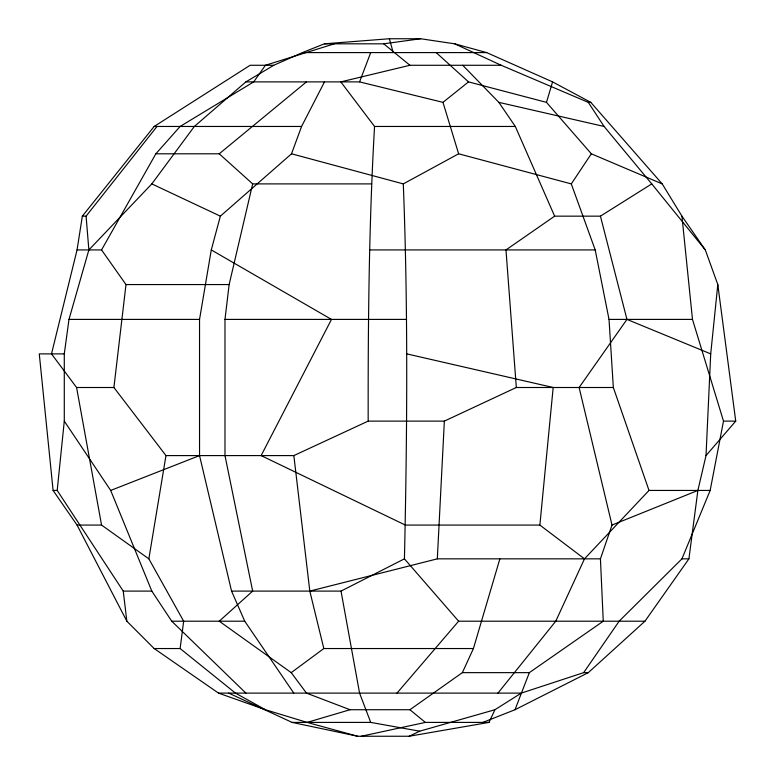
<?xml version="1.0" encoding="UTF-8"?>
<svg xmlns="http://www.w3.org/2000/svg" width="775" height="775" viewBox="0 0 775 775"><rect width="100%" height="100%" fill="white"/><g stroke="black" fill="none" stroke-linecap="round" stroke-linejoin="round"><path stroke-width="1.16" d="M588.303 672.642L583.662 672.642L521.294 693.112L494.925 709.726L489.025 722.407L409.161 736.25L357.672 736.25L307.113 722.407L265.418 709.726L235.455 693.112L180.12 648.539L183.665 621.201L148.858 558.843L101.554 525.072L76.589 387.5L51.499 353.884L77.054 249.928L101.554 249.928L125.986 284.561L113.906 387.5L165.976 455.593L293.851 455.593L368.173 421.116C368.038 322.865 368.919 224.566 374.548 126.461L340.816 81.888L409.927 65.274L501.212 65.274L588.303 102.358L590.792 102.358L662.208 183.898L681.942 216.157L705.308 249.928L717.805 284.561L735.727 421.116L706.015 455.593L697.878 490.439L688.917 558.843L644.955 621.201L588.303 672.642L514.997 709.726L482.903 722.407M497.947 693.112L555.762 621.201L584.486 558.843L649.014 490.439L613.335 387.5L609.024 319.407L595.2 249.928L571.291 183.898L458.626 153.799L403.3 183.898C408.163 308.818 407.175 433.884 404.434 558.843L458.626 621.201L644.955 621.201M706.015 455.593L710.714 353.884L717.805 284.561M101.554 249.928L155.852 153.799L219.238 153.799L252.669 183.898L229.138 284.561L224.983 319.407L224.983 455.593L252.669 591.102L219.238 621.201L291.226 672.642L323.824 648.539L309.806 591.102L437.323 558.843L444.356 421.116L516.324 387.5L613.335 387.5M584.486 558.843L539.875 525.072L553.176 387.5L406.827 353.884M265.418 709.726L218.511 693.112L154.157 648.539L126.848 621.201L123.244 591.102L57.195 490.439L64.286 421.116L64.286 353.884L68.985 319.407L88.863 249.928L86.083 216.157L157.015 126.461M77.054 249.928L82.344 216.157L154.157 126.461L250.131 65.274L273.788 65.274L302.415 52.593L324.396 43.817L389.36 38.75L420.651 38.75L454.663 43.817L486.681 52.593L552.575 81.888L590.792 102.358M148.858 558.843L165.976 455.593M293.793 693.112L244.735 621.201L231.56 591.102L199.543 455.593L199.543 319.407L211.275 249.928L220.362 216.157L291.516 153.799L301.572 126.461L324.502 81.888M583.662 672.642L619.148 621.201L681.942 558.843L710.162 490.439L723.501 421.116L692.482 319.407L681.942 216.157M307.113 722.407L350.019 709.726L409.927 709.726L462.365 672.642L473.428 648.539L499.875 558.843M662.208 183.898L591.335 153.799L546.482 102.358L552.575 81.888M514.997 709.726L529.354 672.642L603.26 621.201L600.431 558.843L612.008 525.072L579.119 387.5L626.956 319.407L600.431 216.157L651.756 183.898L705.308 249.928M88.863 249.928L151.822 183.898L194.341 126.461L245.878 81.888L359.571 81.888L370.721 52.593M571.291 183.898L591.335 153.799M396.994 693.112L458.626 621.201M155.852 153.799L180.12 126.461L253.706 81.888L265.418 65.274L334.325 43.817M219.238 153.799L306.474 81.888M359.571 81.888L442.98 102.358L468.526 81.888L546.482 102.358M600.431 216.157L554.638 216.157L505.978 249.928L516.324 387.5M245.878 81.888L273.788 65.274M231.56 591.102L341.019 591.102L404.434 558.843M409.161 736.25L419.701 731.183L494.925 709.726M612.008 525.072L697.878 490.439M64.286 421.116L110.689 490.439L199.543 455.593M361.257 736.25L425.349 722.407L489.025 722.407M324.396 43.817L383.722 43.817L420.651 38.75M302.415 52.593L486.681 52.593M154.157 126.461L301.572 126.461M374.548 126.461L515.307 126.461L554.638 216.157M252.669 183.898L371.7 183.898M82.344 216.157L86.083 216.157M369.646 249.928L595.2 249.928M125.986 284.561L229.138 284.561M68.985 319.407L199.543 319.407M224.983 319.407L406.546 319.407M609.024 319.407L692.482 319.407M64.286 353.884L39.273 353.884L53.097 490.439L77.054 525.072L126.848 621.201M76.589 387.5L113.906 387.5M368.173 421.116L444.356 421.116M723.501 421.116L735.727 421.116M53.097 490.439L57.195 490.439M649.014 490.439L710.162 490.439M77.054 525.072L101.554 525.072M539.875 525.072L405.354 525.072L261.127 455.593L331.477 319.407L211.275 249.928M437.323 558.843L600.431 558.843M681.942 558.843L688.917 558.843M123.244 591.102L151.822 591.102L171.74 621.201L245.878 693.112M171.74 621.201L244.735 621.201M154.157 648.539L180.12 648.539M323.824 648.539L473.428 648.539M462.365 672.642L529.354 672.642M218.511 693.112L521.294 693.112M228.703 693.112L292.097 722.407L370.721 722.407L419.701 731.183M292.097 722.407L357.672 736.25M462.733 65.274L498.848 102.358L604.083 126.461L651.756 183.898M291.516 153.799L403.3 183.898M350.019 709.726L306.474 693.112L291.226 672.642M626.956 319.407L710.714 353.884M454.663 43.817L501.212 65.274M151.822 183.898L220.362 216.157M383.722 43.817L409.927 65.274M409.927 709.726L425.349 722.407M436.18 52.593L468.526 81.888M498.848 102.358L515.307 126.461M588.303 102.358L604.083 126.461M110.689 490.439L151.822 591.102M370.721 722.407L359.571 693.112L341.019 591.102M442.98 102.358L458.626 153.799M389.36 38.75L393.206 52.593M293.851 455.593L309.806 591.102"/></g></svg>
